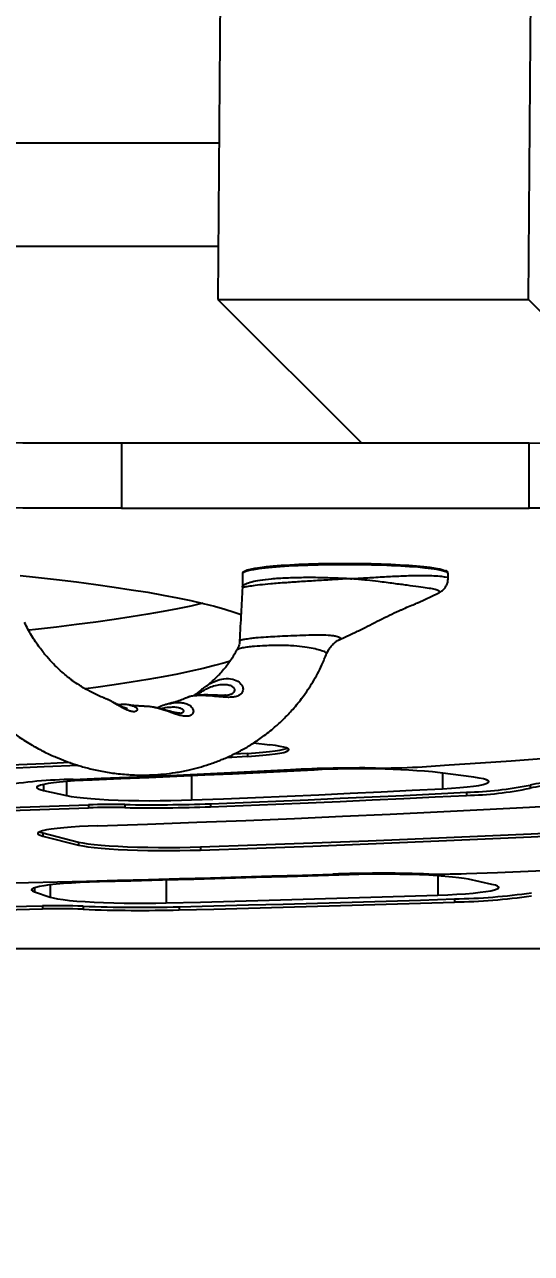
# Model space of a CAD drawing. Header units: millimetres. Extents: x -5052 to 3913, y -2721 to 2583.
# Drawn here: x -1837.4 to -1674.7, y -732 to -338.2 of the extents above; entities that cross this region are included whole.
import ezdxf

# ---------------------------------------------------------------- set-up
doc = ezdxf.new("R2010")
doc.units = ezdxf.units.MM
for name, color, linetype in [('DIKOM_ОБЪЕКТ', 7, 'Continuous'), ('DIKOM_РАЗМЕР_ЗОНА', 7, 'Continuous'), ('DIKOM_РАЗМЕР_ОБЪЕКТА', 7, 'Continuous')]:
    doc.layers.add(name, color=color, linetype=linetype)
doc.styles.add('style1', font='arial.ttf', dxfattribs={"width": 0.8})
doc.dimstyles.new('1-50', dxfattribs={"dimtxt": 300, "dimasz": 200, "dimexe": 100, "dimexo": 0, "dimgap": 100, "dimtad": 1, "dimdec": 0, "dimtxsty": 'style1', "dimcen": 0, "dimclrd": 7, "dimclre": 7, "dimadec": 1, "dimazin": 2, "dimtfac": 1, "dimtdec": 0, "dimtmove": 0, "dimatfit": 3, "dimfxl": 0, "dimlwd": 25, "dimlwe": 18, "dimarcsym": 0})

# ---------------------------------------------------------------- blocks, each defined once
blk = doc.blocks.new('*D1')
at = {"layer": 'Defpoints', "color": 0, "transparency": 16777216}
for p in [(-2746.91, -630.26), (2412.71, -630.26), (2412.71, -1120.25)]:
    blk.add_point(p, dxfattribs=at)
at = {"layer": 'DIKOM_РАЗМЕР_ОБЪЕКТА', "color": 7, "lineweight": 18, "transparency": 16777216}
for p, q in [((-2746.91, -630.26), (-2746.91, -1220.25)), ((2412.71, -630.26), (2412.71, -1220.25))]:
    blk.add_line(p, q, dxfattribs=at)
at = {"layer": 'DIKOM_РАЗМЕР_ОБЪЕКТА', "color": 7, "lineweight": 25, "transparency": 16777216}
blk.add_line((-2546.91, -1120.25), (2212.71, -1120.25), dxfattribs=at)
at = {"layer": 'DIKOM_РАЗМЕР_ОБЪЕКТА', "color": 7, "transparency": 16777216}
for points in [[(-2546.91, -1086.91), (-2546.91, -1153.58), (-2746.91, -1120.25)], [(2212.71, -1086.91), (2212.71, -1153.58), (2412.71, -1120.25)]]:
    blk.add_solid(points, dxfattribs=at)
at = {"layer": 'DIKOM_РАЗМЕР_ОБЪЕКТА', "color": 0, "transparency": 16777216, "insert": (-167.1, -867.08), "char_height": 300, "attachment_point": 5, "style": 'style1'}
blk.add_mtext('5160', dxfattribs=at)
blk = doc.blocks.new('*D3')
at = {"layer": 'Defpoints', "color": 0, "transparency": 16777216}
for p in [(-4246.91, 762.04), (3912.71, 255.47), (3912.71, -2621.25)]:
    blk.add_point(p, dxfattribs=at)
at = {"layer": 'DIKOM_РАЗМЕР_ЗОНА', "color": 7, "lineweight": 18, "transparency": 16777216}
for p, q in [((-4246.91, 762.04), (-4246.91, -2721.25)), ((3912.71, 255.47), (3912.71, -2721.25))]:
    blk.add_line(p, q, dxfattribs=at)
at = {"layer": 'DIKOM_РАЗМЕР_ЗОНА', "color": 7, "lineweight": 25, "transparency": 16777216}
blk.add_line((-4046.91, -2621.25), (3712.71, -2621.25), dxfattribs=at)
at = {"layer": 'DIKOM_РАЗМЕР_ЗОНА', "color": 7, "transparency": 16777216}
for points in [[(-4046.91, -2587.91), (-4046.91, -2654.58), (-4246.91, -2621.25)], [(3712.71, -2587.91), (3712.71, -2654.58), (3912.71, -2621.25)]]:
    blk.add_solid(points, dxfattribs=at)
at = {"layer": 'DIKOM_РАЗМЕР_ЗОНА', "color": 0, "transparency": 16777216, "insert": (-167.1, -2368.08), "char_height": 300, "attachment_point": 5, "style": 'style1'}
blk.add_mtext('8160', dxfattribs=at)
blk = doc.blocks.new('*D4')
at = {"layer": 'Defpoints', "color": 0, "transparency": 16777216}
for p in [(-4601.8, 2582.67), (147.25, 2582.67), (588.68, -2130.26)]:
    blk.add_point(p, dxfattribs=at)
at = {"layer": 'DIKOM_РАЗМЕР_ЗОНА', "color": 7, "lineweight": 18, "transparency": 16777216}
for p, q in [((147.25, 2582.67), (-4701.8, 2582.67)), ((588.68, -2130.26), (-4701.8, -2130.26))]:
    blk.add_line(p, q, dxfattribs=at)
at = {"layer": 'DIKOM_РАЗМЕР_ЗОНА', "color": 7, "lineweight": 25, "transparency": 16777216}
blk.add_line((-4601.8, -1930.26), (-4601.8, 2382.67), dxfattribs=at)
at = {"layer": 'DIKOM_РАЗМЕР_ЗОНА', "color": 7, "transparency": 16777216}
for points in [[(-4635.13, 2382.67), (-4568.46, 2382.67), (-4601.8, 2582.67)], [(-4635.13, -1930.26), (-4568.46, -1930.26), (-4601.8, -2130.26)]]:
    blk.add_solid(points, dxfattribs=at)
at = {"layer": 'DIKOM_РАЗМЕР_ЗОНА', "color": 0, "transparency": 16777216, "insert": (-4854.97, 226.21), "char_height": 300, "attachment_point": 5, "rotation": 90, "style": 'style1'}
blk.add_mtext('4700', dxfattribs=at)

msp = doc.modelspace()

# ---------------------------------------------------------------- linework, layer by layer
at = {"layer": 'DIKOM_ОБЪЕКТ'}
for p, q in [((-1774.55, -326.6), (-1775.31, -426.22)), ((-1675.69, -426.22), (-1674.93, -326.6)), ((-1774.93, -376.13), (-1945.83, -376.13)), ((-2443.37, -409.13), (-1775.18, -409.13)), ((-1775.31, -426.22), (-1729.26, -472.26)), ((-1775.31, -426.22), (-1675.69, -426.22)), ((-1675.69, -426.22), (-1471.64, -630.26)), ((-1806.2, -472.26), (-1806.2, -493.18)), ((-1806.2, -472.26), (-1675.47, -472.26)), ((-1675.47, -493.18), (-1675.47, -472.26)), ((-1806.2, -493.18), (-1675.47, -493.18)), ((-1767.47, -514.15), (-1767.47, -518.52)), ((-1701.47, -515.62), (-1701.47, -514.15)), ((-1710.98, -523.37), (-1704.69, -520.41)), ((-1736.46, -535.33), (-1730.71, -532.63)), ((-1769.21, -538.66), (-1769.24, -538.69)), ((-1820.21, -549.63), (-1820.25, -549.6)), ((-1779.82, -550.77), (-1779.52, -550.56)), ((-1811.54, -554.13), (-1811.83, -554.01)), ((-1803.84, -556.19), (-1803.73, -556.22)), ((-1763.88, -568.38), (-1758.63, -568.99)), ((-1765.86, -572.73), (-1772.61, -573.12)), ((-1765.86, -571.73), (-1770.2, -571.99)), ((-1765.86, -571.73), (-1765.86, -572.73)), ((-1693.18, -579.4), (-1703.99, -577.93)), ((-1703.23, -578.03), (-1703.23, -583.06)), ((-1831.29, -581.7), (-1831.29, -583.63)), ((-1823.88, -580.75), (-1823.88, -585.25)), ((-1783.83, -578.96), (-1783.83, -586.67)), ((-1675.21, -581.9), (-1675.21, -582.89)), ((-1831.29, -583.63), (-1823.88, -585.25)), ((-1695.63, -584.19), (-1695.63, -585.19)), ((-1816.82, -588.22), (-1816.82, -589.22)), ((-1805.19, -588.12), (-1805.19, -589.12)), ((-1777.73, -587.87), (-1777.73, -588.86)), ((-1831.47, -597.25), (-1820.01, -600.14)), ((-1831.47, -597.25), (-1831.47, -598.25)), ((-1831.47, -598.25), (-1820.01, -601.13)), ((-1820.01, -600.14), (-1820.01, -601.13)), ((-1780.91, -601.72), (-1780.91, -602.72)), ((-1829.17, -613.89), (-1829.17, -617.79)), ((-1791.88, -612.38), (-1791.88, -619.65)), ((-1704.73, -610.99), (-1704.73, -617.15)), ((-1687.43, -613.72), (-1694.93, -612.1)), ((-1834.16, -614.8), (-1834.16, -616.1)), ((-1834.16, -616.1), (-1829.17, -617.79)), ((-1831.62, -620.62), (-1831.62, -621.61)), ((-1818.58, -620.71), (-1818.58, -621.71)), ((-1787.76, -620.91), (-1787.76, -621.9)), ((-1699.48, -618.38), (-1699.48, -619.37)), ((-1543.05, -634.33), (-2064.33, -634.33))]:
    msp.add_line(p, q, dxfattribs=at)
at = {"layer": 'DIKOM_ОБЪЕКТ', "flags": 128}
for points in [[(-2097.99, -466.62), (-2083.55, -467.19), (-2068.96, -467.73), (-2054.23, -468.24), (-2039.36, -468.73), (-2024.38, -469.18), (-2009.28, -469.6), (-1994.07, -469.99), (-1978.77, -470.35), (-1963.37, -470.68), (-1947.89, -470.98), (-1932.34, -471.25), (-1916.72, -471.49), (-1901.04, -471.69), (-1885.31, -471.87), (-1869.54, -472.01), (-1853.73, -472.12), (-1837.9, -472.2), (-1822.05, -472.25), (-1806.2, -472.26)], [(-1675.47, -472.26), (-1671.12, -472.28), (-1666.79, -472.33), (-1662.53, -472.41), (-1658.37, -472.53), (-1654.34, -472.67), (-1650.47, -472.85), (-1646.79, -473.05), (-1643.33, -473.28), (-1640.11, -473.54), (-1637.17, -473.82), (-1634.51, -474.12), (-1632.17, -474.44), (-1630.15, -474.78), (-1628.49, -475.13), (-1627.17, -475.5), (-1626.23, -475.87), (-1625.66, -476.24)], [(-1806.2, -493.18), (-1822.05, -493.17), (-1837.9, -493.12), (-1853.73, -493.04), (-1869.54, -492.93), (-1885.31, -492.79), (-1901.04, -492.61), (-1916.72, -492.41), (-1932.34, -492.17), (-1947.89, -491.9), (-1963.37, -491.6), (-1978.77, -491.27), (-1994.07, -490.91), (-2009.28, -490.52), (-2024.38, -490.1), (-2039.36, -489.65), (-2054.23, -489.16), (-2068.96, -488.65), (-2083.55, -488.11), (-2097.99, -487.54)], [(-1625.66, -497.16), (-1626.23, -496.79), (-1627.17, -496.42), (-1628.49, -496.05), (-1630.15, -495.7), (-1632.17, -495.36), (-1634.51, -495.04), (-1637.17, -494.74), (-1640.11, -494.46), (-1643.33, -494.2), (-1646.79, -493.97), (-1650.47, -493.77), (-1654.34, -493.59), (-1658.37, -493.45), (-1662.53, -493.33), (-1666.79, -493.25), (-1671.12, -493.2), (-1675.47, -493.18)], [(-1766.8, -513.37), (-1766.59, -513.23), (-1765.9, -512.94), (-1764.86, -512.65), (-1763.49, -512.38), (-1761.8, -512.12), (-1759.82, -511.88), (-1757.55, -511.66)], [(-1701.47, -514.15), (-1701.52, -513.99), (-1701.9, -513.69), (-1702.63, -513.4), (-1703.72, -513.11), (-1705.13, -512.84), (-1706.87, -512.58), (-1708.92, -512.33), (-1711.24, -512.11), (-1713.82, -511.91), (-1716.62, -511.74), (-1719.62, -511.59), (-1722.78, -511.46), (-1726.07, -511.37), (-1729.45, -511.31), (-1732.89, -511.28), (-1736.34, -511.28), (-1739.77, -511.32), (-1743.15, -511.38), (-1746.43, -511.47), (-1749.58, -511.6), (-1752.56, -511.75), (-1755.35, -511.93), (-1757.91, -512.13)], [(-1757.55, -511.66), (-1755.03, -511.46), (-1752.29, -511.29), (-1749.35, -511.14), (-1746.25, -511.02), (-1743.02, -510.92), (-1739.69, -510.86), (-1736.31, -510.83), (-1732.91, -510.83), (-1729.53, -510.86), (-1726.2, -510.92), (-1722.96, -511.01), (-1719.84, -511.13), (-1716.89, -511.27), (-1714.13, -511.45), (-1711.59, -511.64), (-1709.3, -511.86), (-1707.29, -512.1), (-1705.58, -512.36), (-1704.18, -512.63), (-1703.12, -512.91), (-1702.59, -513.11)], [(-1838.77, -514.71), (-1833.83, -515.24), (-1827.1, -516.01), (-1820.66, -516.8), (-1814.51, -517.61), (-1808.65, -518.43), (-1803.1, -519.27), (-1797.85, -520.12), (-1792.92, -520.99), (-1788.31, -521.87), (-1784.02, -522.76), (-1780.05, -523.67), (-1776.42, -524.58), (-1773.12, -525.51), (-1770.16, -526.44), (-1767.87, -527.26)], [(-1757.91, -512.13), (-1760.21, -512.35), (-1762.23, -512.6), (-1763.94, -512.86), (-1765.33, -513.14), (-1766.38, -513.42), (-1767.09, -513.72), (-1767.43, -514.02), (-1767.47, -514.15)], [(-1780.17, -523.64), (-1784.02, -524.52), (-1788.31, -525.41), (-1792.92, -526.29), (-1797.85, -527.16), (-1803.1, -528.01), (-1808.65, -528.85), (-1814.51, -529.67), (-1820.66, -530.48), (-1827.1, -531.27), (-1833.83, -532.04), (-1835.9, -532.26)], [(-1771.39, -542.16), (-1773.12, -542.69), (-1776.42, -543.62), (-1780.05, -544.53), (-1784.02, -545.44), (-1788.31, -546.33), (-1792.92, -547.21), (-1797.85, -548.08), (-1803.1, -548.93), (-1808.65, -549.77), (-1814.51, -550.59), (-1817.85, -551.04)], [(-1765.86, -572.73), (-1763.27, -572.56), (-1760.91, -572.36), (-1758.8, -572.15), (-1756.97, -571.92), (-1755.44, -571.67), (-1754.23, -571.41), (-1753.35, -571.13), (-1752.81, -570.85), (-1752.62, -570.57), (-1752.78, -570.29), (-1753.29, -570.01), (-1754.14, -569.74), (-1755.33, -569.48), (-1756.83, -569.22), (-1758.63, -568.99)], [(-1765.86, -571.73), (-1763.27, -571.56), (-1760.91, -571.37), (-1758.8, -571.15), (-1756.97, -570.92), (-1755.44, -570.67), (-1754.23, -570.41), (-1753.35, -570.14), (-1753.17, -570.06)], [(-1711.26, -576.12), (-1701.1, -575.46), (-1691.08, -574.79), (-1681.2, -574.1), (-1671.47, -573.4), (-1661.89, -572.68), (-1652.47, -571.95), (-1643.21, -571.2), (-1634.1, -570.43)], [(-1822.7, -574.7), (-1831.06, -575.07), (-1844.63, -575.66), (-1858.37, -576.21), (-1872.26, -576.73), (-1886.3, -577.23), (-1900.46, -577.69), (-1914.76, -578.12), (-1929.17, -578.53), (-1943.7, -578.9), (-1958.32, -579.24)], [(-1820.08, -575.57), (-1831.06, -576.07), (-1844.63, -576.65), (-1858.37, -577.21), (-1872.26, -577.73), (-1886.3, -578.22), (-1900.46, -578.69), (-1914.76, -579.12), (-1929.17, -579.52), (-1943.7, -579.89), (-1958.32, -580.23)], [(-1821.74, -580.08), (-1812.81, -579.72), (-1803.94, -579.36), (-1795.13, -578.99), (-1786.37, -578.6), (-1777.69, -578.2), (-1769.06, -577.8), (-1760.5, -577.38), (-1752.01, -576.95)], [(-1744.42, -577.09), (-1753.09, -577.52), (-1761.83, -577.95), (-1770.64, -578.36), (-1779.52, -578.77), (-1788.45, -579.16), (-1797.45, -579.54), (-1806.51, -579.91), (-1815.63, -580.28)], [(-1815.63, -580.28), (-1818.55, -580.41), (-1821.28, -580.56), (-1823.81, -580.75), (-1826.09, -580.95), (-1828.1, -581.18), (-1829.81, -581.42), (-1831.21, -581.68), (-1832.28, -581.95), (-1833, -582.23), (-1833.37, -582.51), (-1833.38, -582.8), (-1833.03, -583.08), (-1832.33, -583.36), (-1831.29, -583.63)], [(-1703.23, -583.06), (-1700.37, -582.9), (-1697.74, -582.7), (-1695.38, -582.48), (-1693.33, -582.24), (-1691.61, -581.98), (-1690.25, -581.7), (-1689.26, -581.42), (-1688.65, -581.12), (-1688.44, -580.82), (-1688.62, -580.52), (-1689.19, -580.22), (-1690.16, -579.94), (-1691.49, -579.66), (-1693.18, -579.4)], [(-1823.88, -585.25), (-1822.42, -585.52), (-1820.61, -585.78), (-1818.48, -586.02), (-1816.05, -586.23), (-1813.36, -586.42), (-1810.43, -586.58), (-1807.32, -586.71), (-1804.06, -586.8), (-1800.69, -586.87), (-1797.26, -586.9), (-1793.81, -586.89), (-1790.39, -586.85), (-1787.05, -586.78), (-1783.83, -586.67)], [(-1783.83, -586.67), (-1773.5, -586.27), (-1763.24, -585.85), (-1753.06, -585.41), (-1742.94, -584.97), (-1732.9, -584.51), (-1722.93, -584.04), (-1713.04, -583.56), (-1703.23, -583.06)], [(-1777.73, -587.87), (-1767.22, -587.45), (-1756.77, -587.03), (-1746.39, -586.58), (-1736.08, -586.13), (-1725.85, -585.66), (-1715.7, -585.19), (-1705.62, -584.69), (-1695.63, -584.19)], [(-1777.73, -588.86), (-1767.22, -588.45), (-1756.77, -588.02), (-1746.39, -587.58), (-1736.08, -587.13), (-1725.85, -586.66), (-1715.7, -586.18), (-1705.62, -585.69), (-1695.63, -585.19)], [(-2062.43, -593.2), (-2045.59, -593.09), (-2028.78, -592.95), (-2012, -592.78), (-1995.27, -592.58), (-1978.61, -592.34), (-1962, -592.07), (-1945.47, -591.77), (-1929.02, -591.44), (-1912.66, -591.07), (-1896.39, -590.67), (-1880.23, -590.25), (-1864.19, -589.79), (-1848.27, -589.29), (-1832.47, -588.77), (-1816.82, -588.22)], [(-2062.43, -594.2), (-2045.59, -594.09), (-2028.78, -593.95), (-2012, -593.78), (-1995.27, -593.57), (-1978.61, -593.34), (-1962, -593.07), (-1945.47, -592.77), (-1929.02, -592.43), (-1912.66, -592.07), (-1896.39, -591.67), (-1880.23, -591.24), (-1864.19, -590.78), (-1848.27, -590.29), (-1832.47, -589.77), (-1816.82, -589.22)], [(-1813.92, -594.95), (-1797.91, -594.4), (-1782.05, -593.82), (-1766.33, -593.2), (-1750.76, -592.56), (-1735.34, -591.89), (-1720.1, -591.19), (-1705.02, -590.47), (-1690.12, -589.72), (-1675.41, -588.94), (-1660.89, -588.13)], [(-1780.91, -601.72), (-1762.8, -601.1), (-1744.86, -600.44), (-1727.08, -599.75), (-1709.47, -599.02), (-1692.04, -598.27), (-1674.8, -597.48), (-1657.76, -596.66), (-1640.92, -595.8), (-1624.3, -594.92), (-1607.89, -594.01)], [(-1813.92, -594.95), (-1816.92, -595.07), (-1819.75, -595.22), (-1822.39, -595.39), (-1824.79, -595.59), (-1826.93, -595.8), (-1828.79, -596.04), (-1830.33, -596.29), (-1831.55, -596.56), (-1832.43, -596.84), (-1832.96, -597.12), (-1833.12, -597.41), (-1832.93, -597.69), (-1832.38, -597.97), (-1831.47, -598.25)], [(-1832.57, -596.9), (-1832.38, -596.98), (-1831.47, -597.25)], [(-1780.91, -602.72), (-1762.8, -602.09), (-1744.86, -601.44), (-1727.08, -600.74), (-1709.47, -600.02), (-1692.04, -599.26), (-1674.8, -598.47), (-1657.76, -597.65), (-1640.92, -596.8), (-1624.3, -595.92), (-1607.89, -595)], [(-1820.01, -600.14), (-1818.7, -600.42), (-1817.04, -600.68), (-1815.04, -600.92), (-1812.74, -601.14), (-1810.16, -601.34), (-1807.34, -601.51), (-1804.31, -601.65), (-1801.12, -601.76), (-1797.8, -601.84), (-1794.41, -601.89), (-1790.97, -601.9), (-1787.55, -601.87), (-1784.18, -601.81), (-1780.91, -601.72)], [(-1820.01, -601.13), (-1818.7, -601.41), (-1817.04, -601.67), (-1815.04, -601.92), (-1812.74, -602.14), (-1810.16, -602.34), (-1807.34, -602.51), (-1804.31, -602.65), (-1801.12, -602.76), (-1797.8, -602.84), (-1794.41, -602.88), (-1790.97, -602.89), (-1787.55, -602.87), (-1784.18, -602.81), (-1780.91, -602.72)], [(-1817.48, -612.67), (-1807.5, -612.42), (-1797.54, -612.16), (-1787.62, -611.89), (-1777.72, -611.61), (-1767.86, -611.32), (-1758.03, -611.02), (-1748.24, -610.72), (-1738.48, -610.41)], [(-1695.61, -610.27), (-1685.66, -609.88), (-1675.76, -609.49), (-1665.91, -609.08), (-1656.11, -608.67), (-1646.36, -608.25), (-1636.67, -607.81), (-1627.02, -607.37), (-1617.43, -606.92)], [(-2065.56, -616.33), (-2046.18, -616.24), (-2026.83, -616.12), (-2007.51, -615.97), (-1988.22, -615.78), (-1968.98, -615.57), (-1949.79, -615.31), (-1930.65, -615.03), (-1911.59, -614.72), (-1892.59, -614.37), (-1873.68, -614), (-1854.85, -613.59), (-1836.11, -613.15), (-1817.48, -612.67)], [(-1813.35, -612.93), (-1816.48, -613.03), (-1819.46, -613.15), (-1822.27, -613.3), (-1824.88, -613.48), (-1827.24, -613.68), (-1829.33, -613.91), (-1831.13, -614.15), (-1832.61, -614.41), (-1833.76, -614.68), (-1834.56, -614.96), (-1835.01, -615.24), (-1835.08, -615.53), (-1834.8, -615.82), (-1834.16, -616.1)], [(-1733.23, -610.64), (-1743.13, -610.95), (-1753.06, -611.26), (-1763.03, -611.56), (-1773.03, -611.85), (-1783.07, -612.14), (-1793.13, -612.41), (-1803.23, -612.68), (-1813.35, -612.93)], [(-1694.93, -612.1), (-1696.34, -611.84), (-1698.06, -611.6), (-1700.09, -611.37), (-1702.39, -611.16), (-1704.94, -610.98), (-1707.71, -610.82), (-1710.66, -610.69), (-1713.75, -610.59), (-1716.96, -610.52), (-1720.23, -610.48), (-1723.53, -610.47), (-1726.83, -610.49), (-1730.08, -610.55), (-1733.23, -610.64)], [(-1704.73, -617.15), (-1701.6, -617.03), (-1698.65, -616.88), (-1695.91, -616.7), (-1693.42, -616.5), (-1691.22, -616.27), (-1689.33, -616.02), (-1687.77, -615.75), (-1686.58, -615.47), (-1685.75, -615.19), (-1685.31, -614.89), (-1685.26, -614.59), (-1685.6, -614.29), (-1686.33, -614), (-1687.43, -613.72)], [(-1829.17, -617.79), (-1828.14, -618.07), (-1826.73, -618.34), (-1824.98, -618.6), (-1822.91, -618.84), (-1820.54, -619.05), (-1817.9, -619.24), (-1815.04, -619.41), (-1811.98, -619.54), (-1808.76, -619.64), (-1805.44, -619.71), (-1802.04, -619.75), (-1798.62, -619.75), (-1795.22, -619.72), (-1791.88, -619.65)], [(-1791.88, -619.65), (-1780.86, -619.37), (-1769.88, -619.08), (-1758.93, -618.78), (-1748.02, -618.48), (-1737.14, -618.16), (-1726.3, -617.83), (-1715.5, -617.5), (-1704.73, -617.15)], [(-2063.03, -623.61), (-2041.75, -623.52), (-2020.5, -623.39), (-1999.27, -623.22), (-1978.09, -623.02), (-1956.96, -622.78), (-1935.88, -622.51), (-1914.87, -622.2), (-1893.93, -621.86), (-1873.07, -621.48), (-1852.3, -621.07), (-1831.62, -620.62)], [(-2063.03, -624.61), (-2041.75, -624.51), (-2020.5, -624.38), (-1999.27, -624.22), (-1978.09, -624.01), (-1956.96, -623.78), (-1935.88, -623.5), (-1914.87, -623.2), (-1893.93, -622.85), (-1873.07, -622.47), (-1852.3, -622.06), (-1831.62, -621.61)], [(-1787.76, -620.91), (-1776.6, -620.62), (-1765.48, -620.33), (-1754.39, -620.03), (-1743.33, -619.72), (-1732.31, -619.4), (-1721.33, -619.07), (-1710.38, -618.73), (-1699.48, -618.38)], [(-1787.76, -621.9), (-1776.6, -621.62), (-1765.48, -621.33), (-1754.39, -621.03), (-1743.33, -620.71), (-1732.31, -620.39), (-1721.33, -620.06), (-1710.38, -619.72), (-1699.48, -619.37)]]:
    msp.add_lwpolyline(points, dxfattribs=at)
at = {"layer": 'DIKOM_ОБЪЕКТ'}
for centre, radius, start, end in [((-1729.48, -1043.81), 467.39, 89.4244, 92.7627), ((-1729.64, -837.91), 261.25, 84.366, 93.2432), ((-1722.62, -380.85), 195.59, 269.3672, 273.3298), ((-1818.61, -746.2), 166.16, 91.0768, 99.1102), ((-1697.74, -473.24), 110.97, 271.0889, 281.7166), ((-1666.45, -622.19), 41.24, 91.7962, 102.2596), ((-1666.45, -623.18), 41.23, 91.7954, 102.2613), ((-1697.74, -474.23), 110.98, 271.0895, 281.716), ((-1809.2, -805.44), 217.35, 88.9439, 92.0086), ((-1809.2, -806.49), 217.41, 88.9442, 92.0082), ((-1796.05, -94.81), 493.4, 268.9385, 272.1276), ((-1796.05, -95.87), 493.33, 268.9383, 272.1278), ((-1722.71, -1109.82), 499.66, 88.472, 91.8079), ((-1703.57, -393.46), 216.95, 268.4617, 272.1018), ((-1702.67, -421.29), 197.11, 270.9283, 278.1447), ((-1702.67, -422.28), 197.11, 270.9282, 278.1445), ((-1826.7, -836.99), 216.43, 87.8503, 91.3013), ((-1826.7, -837.98), 216.43, 87.8503, 91.3013), ((-1800.05, -126.81), 494.26, 267.8515, 271.4255), ((-1800.05, -127.88), 494.18, 267.8511, 271.4257)]:
    msp.add_arc(centre, radius, start, end, dxfattribs=at)
for points, knots in [([(-1767.15, -513.54), (-1767.21, -513.58), (-1767.36, -513.7), (-1767.51, -514), (-1767.45, -514.19), (-1767.44, -514.23)], [0, 0, 0, 0, 0.2955042, 0.8431433, 1, 1, 1, 1]), ([(-1732.71, -515.76), (-1732.73, -515.77), (-1734.5, -515.78), (-1738.09, -516.1), (-1743.41, -516.37), (-1748.6, -516.7), (-1753.74, -517.04), (-1758.27, -517.41), (-1762.01, -517.77), (-1764.71, -518.1), (-1766.57, -518.4), (-1767.32, -518.6), (-1767.48, -518.71), (-1767.47, -518.74), (-1767.47, -518.74)], [0, 0, 0, 0, 0.0009136, 0.0996282, 0.2007313, 0.3020915, 0.4064251, 0.5283681, 0.6308587, 0.7365582, 0.8390882, 0.9445854, 0.9943681, 1, 1, 1, 1]), ([(-1767.47, -518.52), (-1767.47, -518.49), (-1767.47, -518.34), (-1767.29, -517.93), (-1766.48, -517.34), (-1764.59, -516.71), (-1761.83, -516.17), (-1758.1, -515.73), (-1753.61, -515.43), (-1748.54, -515.3), (-1743.44, -515.29), (-1738.12, -515.48), (-1734.53, -515.56), (-1732.73, -515.76), (-1732.71, -515.76)], [0, 0, 0, 0, 0.009969, 0.059538, 0.161676, 0.266775, 0.368888, 0.473967, 0.595329, 0.696311, 0.800155, 0.898289, 0.999034, 1, 1, 1, 1]), ([(-1732.71, -515.76), (-1732.7, -515.76), (-1732.65, -515.76), (-1732.51, -515.75), (-1732.06, -515.73), (-1731.16, -515.67), (-1728.59, -515.52), (-1724.46, -515.26), (-1719.13, -514.96), (-1714.25, -514.76), (-1710.04, -514.7), (-1706.65, -514.75), (-1704, -514.91), (-1702.29, -515.16), (-1701.46, -515.4), (-1701.56, -515.57), (-1701.59, -515.62)], [0, 0, 0, 0, 0.000923, 0.002548, 0.008564, 0.028229, 0.056352, 0.164244, 0.2807, 0.400958, 0.510275, 0.622743, 0.732042, 0.844506, 0.953796, 1, 1, 1, 1]), ([(-1704.7, -520.38), (-1704.61, -520.35), (-1704.15, -520.19), (-1704.1, -519.9), (-1704.58, -519.52), (-1705.95, -519.13), (-1708.06, -518.75), (-1710.94, -518.35), (-1714.54, -517.88), (-1718.85, -517.31), (-1723.29, -516.72), (-1727.02, -516.28), (-1729.44, -516.04), (-1730.69, -515.93), (-1731.43, -515.87), (-1731.85, -515.83), (-1732.31, -515.79), (-1732.56, -515.78), (-1732.7, -515.77), (-1732.71, -515.76)], [0, 0, 0, 0, 0.022741, 0.118334, 0.216378, 0.313517, 0.413063, 0.512948, 0.61541, 0.719196, 0.826739, 0.900223, 0.94288, 0.968313, 0.972724, 0.985382, 0.992301, 0.999077, 1, 1, 1, 1]), ([(-1704.7, -520.41), (-1704.58, -520.35), (-1704.28, -520.22), (-1703.67, -519.86), (-1702.95, -519.26), (-1702.28, -518.44), (-1701.77, -517.43), (-1701.49, -516.46), (-1701.5, -515.84), (-1701.51, -515.62)], [0, 0, 0, 0, 0.1046963, 0.2622296, 0.4179963, 0.5763218, 0.740347, 0.9080184, 1, 1, 1, 1]), ([(-1701.51, -514.15), (-1701.51, -514.06), (-1701.5, -513.8), (-1701.78, -513.5), (-1702.04, -513.3), (-1702.32, -513.19), (-1702.41, -513.16)], [0, 0, 0, 0, 0.162826, 0.467385, 0.8181, 1, 1, 1, 1]), ([(-1767.47, -518.62), (-1767.61, -521.3), (-1767.9, -526.87), (-1768.22, -532.61), (-1768.38, -535.59)], [0, 0, 0, 0, 0.481099, 1, 1, 1, 1]), ([(-1767.49, -518.52), (-1767.48, -518.58), (-1767.47, -518.65), (-1767.48, -518.72), (-1767.48, -518.74)], [0, 0, 0, 0, 0.734419, 1, 1, 1, 1]), ([(-1730.72, -532.62), (-1730.12, -532.34), (-1728.46, -531.56), (-1725.75, -530.18), (-1722.58, -528.58), (-1719.46, -527.04), (-1717.46, -526.12), (-1715.65, -525.33), (-1714.02, -524.63), (-1712.26, -523.91), (-1711.25, -523.5), (-1711.03, -523.38), (-1710.99, -523.36)], [0, 0, 0, 0, 0.06867, 0.191168, 0.316676, 0.450187, 0.588408, 0.595712, 0.723745, 0.856546, 0.973674, 1, 1, 1, 1]), ([(-1824.4, -546.46), (-1825.01, -545.94), (-1826.24, -544.88), (-1828.19, -542.97), (-1830.32, -540.65), (-1832.69, -537.66), (-1835.15, -534.1), (-1836.62, -531.22), (-1837.34, -529.8)], [0, 0, 0, 0, 0.1263923, 0.254556, 0.4097877, 0.5878603, 0.7959353, 1, 1, 1, 1]), ([(-1866.29, -532.07), (-1866.11, -532.6), (-1865.52, -534.26), (-1864.49, -536.57), (-1863.45, -538.75), (-1862.65, -540.3), (-1861.7, -542.07), (-1860.26, -544.54), (-1858.19, -547.72), (-1855.64, -551.19), (-1852.89, -554.49), (-1850.23, -557.31), (-1847.79, -559.66), (-1845.3, -561.86), (-1842.4, -564.19), (-1838.91, -566.69), (-1835, -569.13), (-1831.03, -571.26), (-1827.39, -572.93), (-1823.98, -574.3), (-1820.52, -575.49), (-1816.67, -576.59), (-1812.46, -577.52), (-1808.6, -578.13), (-1805.35, -578.46), (-1802.66, -578.64), (-1799.71, -578.72), (-1796.35, -578.65), (-1792.7, -578.39), (-1788.84, -577.9), (-1785.08, -577.19), (-1781.47, -576.29), (-1778.02, -575.24), (-1774.59, -573.98), (-1771.09, -572.45), (-1767.68, -570.72), (-1764.24, -568.68), (-1760.73, -566.29), (-1757.4, -563.66), (-1754.2, -560.72), (-1751.15, -557.53), (-1747.93, -553.58), (-1744.78, -548.84), (-1742.2, -544.2), (-1740.95, -540.97), (-1740.47, -539.73)], [0, 0, 0, 0, 0.009241, 0.029082, 0.042342, 0.05012, 0.058728, 0.076474, 0.098878, 0.124187, 0.151742, 0.175341, 0.194462, 0.21382, 0.23674, 0.263468, 0.294134, 0.323801, 0.34957, 0.371117, 0.394681, 0.419974, 0.448313, 0.478117, 0.495461, 0.511312, 0.530128, 0.55235, 0.576106, 0.600643, 0.627062, 0.649394, 0.671897, 0.696126, 0.719076, 0.744659, 0.76844, 0.794661, 0.825203, 0.848362, 0.875892, 0.907204, 0.941406, 0.977577, 1, 1, 1, 1]), ([(-1768.37, -535.6), (-1768.37, -535.66), (-1768.35, -536.21), (-1768.63, -537.29), (-1768.97, -538.29), (-1769.23, -538.68), (-1769.24, -538.69)], [0, 0, 0, 0, 0.062442, 0.527389, 0.983677, 1, 1, 1, 1]), ([(-1768.35, -535.59), (-1768.34, -535.56), (-1768.32, -535.5), (-1767.81, -535.33), (-1766.72, -535.11), (-1765.06, -534.86), (-1762.82, -534.61), (-1760.22, -534.41), (-1757.03, -534.23), (-1753.71, -534.07), (-1750.03, -533.92), (-1746.31, -533.77), (-1742.89, -533.69), (-1740.32, -533.76), (-1738.53, -533.95), (-1737.4, -534.16), (-1736.6, -534.39), (-1736.23, -534.58), (-1735.97, -534.81), (-1735.94, -535.05), (-1736.31, -535.23), (-1736.47, -535.3)], [0, 0, 0, 0, 0.0346097, 0.0829576, 0.1492163, 0.2177681, 0.2686519, 0.3488172, 0.4112864, 0.4755955, 0.5480608, 0.6196382, 0.6829395, 0.7463357, 0.7827706, 0.8206112, 0.8555516, 0.8915979, 0.9048635, 0.9598752, 1, 1, 1, 1]), ([(-1740.4, -539.77), (-1740.23, -539.36), (-1739.87, -538.49), (-1739.07, -537.38), (-1738.18, -536.45), (-1737.35, -535.82), (-1736.76, -535.47), (-1736.55, -535.37), (-1736.48, -535.35)], [0, 0, 0, 0, 0.180498, 0.389316, 0.583973, 0.763542, 0.929624, 1, 1, 1, 1]), ([(-1769.29, -538.62), (-1769.77, -539.5), (-1770.85, -541.48), (-1772.55, -543.77), (-1774.03, -545.53), (-1775.08, -546.65), (-1775.99, -547.56), (-1776.97, -548.48), (-1778.08, -549.42), (-1778.95, -550.12), (-1779.46, -550.47), (-1779.54, -550.53)], [0, 0, 0, 0, 0.167104, 0.374678, 0.504465, 0.589711, 0.671182, 0.762483, 0.864256, 0.977212, 1, 1, 1, 1]), ([(-1740.41, -539.76), (-1740.4, -539.73), (-1740.34, -539.65), (-1740.49, -539.49), (-1741.04, -539.18), (-1742.35, -538.73), (-1744.66, -538.12), (-1747.56, -537.59), (-1750.51, -537.31), (-1753.24, -537.18), (-1755.74, -537.14), (-1758.38, -537.17), (-1761.42, -537.29), (-1764.05, -537.49), (-1766.3, -537.73), (-1767.92, -538.01), (-1768.93, -538.33), (-1769.14, -538.58), (-1769.21, -538.66)], [0, 0, 0, 0, 0.015404, 0.057771, 0.101208, 0.177246, 0.241928, 0.308367, 0.388511, 0.440363, 0.493286, 0.56079, 0.630052, 0.729795, 0.793129, 0.874195, 0.958293, 1, 1, 1, 1]), ([(-1820.25, -549.6), (-1820.28, -549.59), (-1820.33, -549.55), (-1820.87, -549.24), (-1821.6, -548.74), (-1822.25, -548.25), (-1823.28, -547.4), (-1823.9, -546.88), (-1824.4, -546.46)], [0, 0, 0, 0, 0.171872, 0.392624, 0.462928, 0.699619, 0.757569, 1, 1, 1, 1]), ([(-1820.24, -549.59), (-1820.26, -549.58), (-1820.41, -549.48), (-1820.69, -549.31), (-1821.17, -549.01), (-1821.87, -548.52), (-1822.69, -547.88), (-1823.53, -547.19), (-1824.09, -546.73), (-1824.31, -546.55)], [0, 0, 0, 0, 0.0151037, 0.135121, 0.3541972, 0.5217707, 0.7032951, 0.8838943, 1, 1, 1, 1]), ([(-1811.96, -553.94), (-1812.56, -553.69), (-1814.02, -553.11), (-1816.45, -551.89), (-1818.6, -550.69), (-1819.87, -549.81), (-1820.19, -549.59)], [0, 0, 0, 0, 0.2199417, 0.5335007, 0.8829159, 1, 1, 1, 1]), ([(-1767.45, -550.29), (-1767.42, -550.35), (-1767.23, -550.87), (-1767.21, -551.78), (-1767.8, -552.64), (-1768.59, -553.23), (-1769.4, -553.53), (-1770.79, -553.77), (-1771.88, -553.8), (-1773.71, -553.72), (-1775.79, -553.52), (-1778.64, -553.25), (-1781.57, -553.18), (-1783.78, -553.44), (-1785.09, -553.79), (-1785.44, -553.97), (-1785.52, -554.01)], [0, 0, 0, 0, 0.012866, 0.11039, 0.173323, 0.197213, 0.267511, 0.289328, 0.373637, 0.391266, 0.496271, 0.606913, 0.736545, 0.89279, 0.975765, 1, 1, 1, 1]), ([(-1779.83, -550.76), (-1780.08, -550.94), (-1780.74, -551.42), (-1781.72, -552.21), (-1782.62, -552.92), (-1783.06, -553.22), (-1783.2, -553.33)], [0, 0, 0, 0, 0.210678, 0.556807, 0.852873, 1, 1, 1, 1]), ([(-1770.02, -550.96), (-1770.26, -550.7), (-1770.74, -550.19), (-1771.97, -549.83), (-1773.29, -549.69), (-1774.88, -549.77), (-1776.62, -550.14), (-1778.46, -550.83), (-1779.99, -551.64), (-1781.06, -552.31), (-1781.83, -552.81), (-1782.22, -553.06), (-1782.47, -553.22)], [0, 0, 0, 0, 0.117679, 0.231484, 0.345577, 0.453517, 0.61106, 0.737794, 0.84688, 0.91855, 0.945958, 1, 1, 1, 1]), ([(-1779.52, -550.56), (-1779.13, -550.28), (-1777.96, -549.42), (-1775.92, -548.4), (-1773.25, -547.66), (-1770.64, -547.78), (-1768.45, -548.71), (-1767.76, -549.79), (-1767.45, -550.29)], [0, 0, 0, 0, 0.079189, 0.239078, 0.428733, 0.653035, 0.839366, 1, 1, 1, 1]), ([(-1772.92, -553.09), (-1772.72, -553.08), (-1772.33, -553.05), (-1771.63, -552.91), (-1771.03, -552.73), (-1770.42, -552.4), (-1770.12, -552.11), (-1769.87, -551.66), (-1769.86, -551.34), (-1769.96, -551.07), (-1770, -551), (-1770.02, -550.96)], [0, 0, 0, 0, 0.100977, 0.189994, 0.370589, 0.445832, 0.641381, 0.68665, 0.915577, 0.96258, 1, 1, 1, 1]), ([(-1803.73, -556.22), (-1803.36, -556.29), (-1802.38, -556.48), (-1801.34, -557.12), (-1801.1, -557.96), (-1801.84, -558.45), (-1802.84, -558.39), (-1803.94, -558.09), (-1804.92, -557.65), (-1806.18, -556.98), (-1807.31, -556.32), (-1809.12, -555.28), (-1810.71, -554.4), (-1811.76, -554.05), (-1811.98, -553.98)], [0, 0, 0, 0, 0.085318, 0.229669, 0.367374, 0.477821, 0.554989, 0.584482, 0.673275, 0.704458, 0.769503, 0.837296, 0.966235, 1, 1, 1, 1]), ([(-1804.35, -557.43), (-1804.35, -557.43), (-1804.34, -557.43), (-1804.64, -557.38), (-1805.15, -557.21), (-1805.94, -556.88), (-1806.92, -556.4), (-1808.1, -555.78), (-1809.45, -555.08), (-1810.5, -554.55), (-1811.1, -554.31), (-1811.2, -554.27)], [0, 0, 0, 0, 0.05728, 0.15278, 0.261006, 0.373075, 0.49591, 0.63513, 0.791307, 0.966629, 1, 1, 1, 1]), ([(-1785.53, -553.99), (-1785.58, -554.01), (-1786.2, -554.3), (-1787.48, -554.78), (-1789.2, -555.36), (-1790.34, -555.64), (-1790.83, -555.77)], [0, 0, 0, 0, 0.029846, 0.357304, 0.72552, 1, 1, 1, 1]), ([(-1772.92, -553.1), (-1772.98, -553.11), (-1773.31, -553.15), (-1774.11, -553.16), (-1775.29, -553.14), (-1776.69, -553.08), (-1778.26, -553.02), (-1779.97, -553), (-1781.76, -553.09), (-1783.48, -553.34), (-1784.61, -553.6), (-1785.17, -553.85), (-1785.21, -553.87)], [0, 0, 0, 0, 0.014169, 0.082235, 0.163226, 0.260834, 0.375674, 0.511756, 0.661856, 0.825737, 0.987112, 1, 1, 1, 1]), ([(-1803.94, -556.2), (-1804.04, -556.18), (-1804.69, -556.06), (-1805.79, -556.04), (-1806.85, -556.15), (-1807.31, -556.19)], [0, 0, 0, 0, 0.09687, 0.602647, 1, 1, 1, 1]), ([(-1798.98, -556.63), (-1799.03, -556.63), (-1799.57, -556.63), (-1800.54, -556.57), (-1802.05, -556.45), (-1803.1, -556.3), (-1803.73, -556.21)], [0, 0, 0, 0, 0.035682, 0.350868, 0.615655, 1, 1, 1, 1]), ([(-1783.57, -557.11), (-1783.38, -557.48), (-1783.02, -558.22), (-1783.48, -559.27), (-1784.36, -559.73), (-1785.39, -559.9), (-1786.4, -559.81), (-1788.14, -559.41), (-1789.42, -558.97), (-1791.38, -558.29), (-1793.41, -557.58), (-1795.91, -556.96), (-1797.77, -556.67), (-1798.66, -556.66), (-1798.98, -556.66)], [0, 0, 0, 0, 0.116479, 0.228937, 0.304664, 0.335634, 0.421246, 0.45472, 0.578699, 0.587037, 0.716366, 0.849464, 0.946971, 1, 1, 1, 1]), ([(-1787.54, -558.85), (-1787.58, -558.85), (-1787.67, -558.86), (-1788.16, -558.84), (-1788.91, -558.72), (-1789.92, -558.48), (-1791.13, -558.14), (-1792.52, -557.74), (-1794.12, -557.31), (-1795.89, -556.94), (-1797.2, -556.72), (-1797.88, -556.7), (-1797.94, -556.7)], [0, 0, 0, 0, 0.0423049, 0.1189874, 0.201181, 0.2921479, 0.3928261, 0.5103768, 0.6478341, 0.8048094, 0.9839405, 1, 1, 1, 1]), ([(-1790.94, -555.83), (-1791.31, -555.92), (-1792.32, -556.16), (-1793.6, -556.64), (-1794.52, -557.07), (-1794.78, -557.19)], [0, 0, 0, 0, 0.28748, 0.800397, 1, 1, 1, 1]), ([(-1786.59, -557.65), (-1786.64, -557.62), (-1786.98, -557.38), (-1787.93, -557.07), (-1789.29, -556.94), (-1790.92, -556.99), (-1792.19, -557.11), (-1793.28, -557.43), (-1793.49, -557.49)], [0, 0, 0, 0, 0.03837, 0.274452, 0.511912, 0.629518, 0.930541, 1, 1, 1, 1]), ([(-1790.81, -555.83), (-1789.99, -555.65), (-1788.55, -555.33), (-1786.72, -555.45), (-1785.05, -555.86), (-1784.02, -556.51), (-1783.63, -557.03), (-1783.57, -557.11)], [0, 0, 0, 0, 0.263513, 0.46299, 0.666933, 0.950393, 1, 1, 1, 1]), ([(-1787.54, -558.85), (-1787.52, -558.85), (-1787.16, -558.83), (-1786.84, -558.74), (-1786.4, -558.5), (-1786.28, -558.31), (-1786.28, -557.98), (-1786.44, -557.81), (-1786.59, -557.65)], [0, 0, 0, 0, 0.015871, 0.281445, 0.324962, 0.637489, 0.648006, 1, 1, 1, 1])]:
    msp.add_open_spline(points, degree=3, knots=knots, dxfattribs=at)

# ---------------------------------------------------------------- dimensions: what is measured, and where the dimension line sits
at = {"layer": 'DIKOM_РАЗМЕР_ЗОНА'}
dim = msp.add_linear_dim(base=(-4601.8, 2582.67), p1=(588.68, -2130.26), p2=(147.25, 2582.67), angle=90, text='4700', dimstyle='1-50', dxfattribs=at)
dim.commit()
dim.dimension.update_dxf_attribs({"geometry": '*D4', "text_midpoint": (-4601.8, 226.21), "dimtype": 160})
dim = msp.add_linear_dim(base=(3912.71, -2621.25), p1=(-4246.91, 762.04), p2=(3912.71, 255.47), text='8160', dimstyle='1-50', dxfattribs=at)
dim.commit()
dim.dimension.update_dxf_attribs({"geometry": '*D3', "text_midpoint": (-167.1, -2621.25), "dimtype": 160})
at = {"layer": 'DIKOM_РАЗМЕР_ОБЪЕКТА'}
dim = msp.add_linear_dim(base=(2412.71, -1120.25), p1=(-2746.91, -630.26), p2=(2412.71, -630.26), text='5160', dimstyle='1-50', dxfattribs=at)
dim.commit()
dim.dimension.update_dxf_attribs({"geometry": '*D1', "text_midpoint": (-167.1, -1120.25), "dimtype": 160})

doc.saveas('drawing.dxf')
